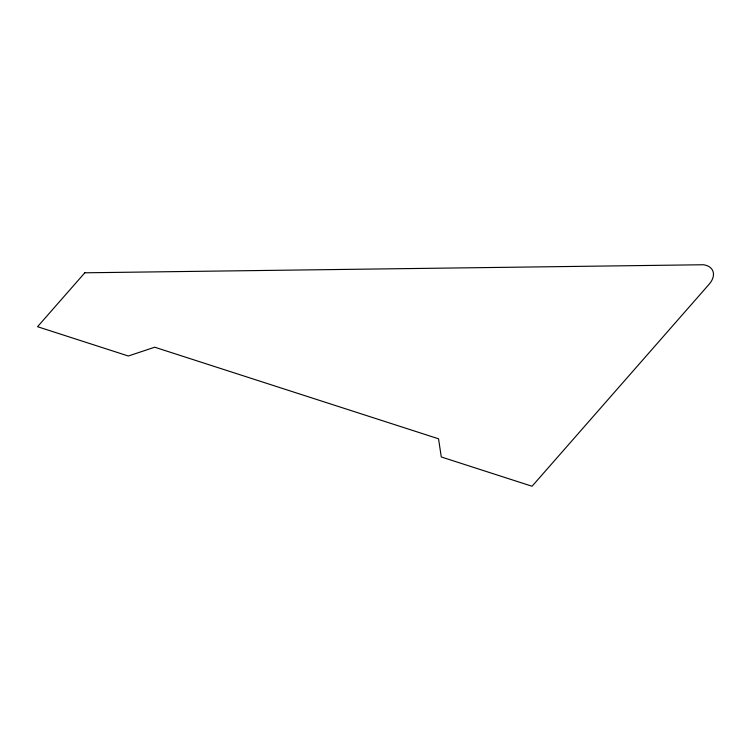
<?xml version="1.0" encoding="UTF-8"?>
<svg xmlns="http://www.w3.org/2000/svg" width="751" height="751" viewBox="0 0 751 751"><rect width="100%" height="100%" fill="white"/><g stroke="black" fill="none" stroke-linecap="round" stroke-linejoin="round"><path stroke-width="1.13" d="M84.807 272.801L37.55 326.713L128.337 356.002L154.697 347.215L438.546 438.8L441.278 456.965L532.065 486.254L709.291 284.056A20.624 13.143 -25.5 0 0 703.415 264.746L84.807 272.801"/></g></svg>
